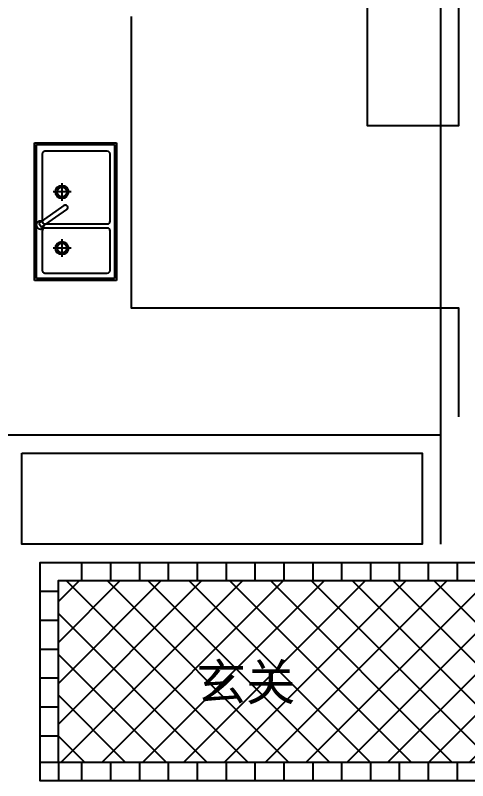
# Model space of a CAD drawing. Extents: x 3694 to 117786, y 20013 to 108631.
# Drawn here: x 78374 to 80860, y 34521 to 38728 of the extents above; entities that cross this region are included whole.
import ezdxf

# ---------------------------------------------------------------- set-up
doc = ezdxf.new("R2010")
doc.units = 0
doc.header["$LTSCALE"] = 1000
doc.header["$MEASUREMENT"] = 0
doc.linetypes.add('ACAD_ISO04W100', pattern=[30, 24, -3, 0, -3])
for name, color, linetype in [('DOTE', 1, 'ACAD_ISO04W100'), ('PUB_TEXT', 7, 'Continuous'), ('家具', 253, 'Continuous'), ('铺地', 251, 'Continuous')]:
    doc.layers.add(name, color=color, linetype=linetype)
doc.styles.get("Standard").update_dxf_attribs({"font": 'gbenor.shx', "bigfont": 'gbcbig.shx'})

# ---------------------------------------------------------------- blocks, each defined once
blk = doc.blocks.new('A$C6B9C31F9')
at = {"layer": '家具'}
for p, q in [((0, 0), (0, 450)), ((0, 450), (757, 450)), ((757, 450), (757, 0)), ((757, 0), (0, 0))]:
    blk.add_line(p, q, dxfattribs=at)
at = {"layer": '家具', "color": 251}
for p, q in [((10, 10), (10, 440)), ((10, 440), (747, 440)), ((315, 426.6), (293.3, 411.4)), ((411.8, 288.3), (315, 426.6)), ((747, 440), (747, 10)), ((40.7, 393.4), (40.7, 50.3)), ((273, 408.4), (55.7, 408.4)), ((288, 50.3), (288, 393.4)), ((293.3, 411.4), (390, 273.1)), ((310.5, 393.4), (310.5, 50.3)), ((694.6, 408.4), (325.5, 408.4)), ((709.6, 50.3), (709.6, 393.4)), ((177.7, 248.1), (177.7, 348.3)), ((486.1, 248.1), (486.1, 348.3)), ((225.9, 299.6), (129.9, 299.6)), ((534.3, 299.6), (438.3, 299.6)), ((747, 10), (10, 10)), ((55.7, 35.3), (273, 35.3)), ((325.5, 35.3), (694.6, 35.3))]:
    blk.add_line(p, q, dxfattribs=at)
for centre, radius in [((177.7, 299.6), 36.1), ((177.7, 299.6), 27.1), ((486.1, 299.6), 36.1), ((486.1, 299.6), 27.1)]:
    blk.add_circle(centre, radius, dxfattribs=at)
for centre, radius, start, end in [((304.2, 419), 21.7, 342.6068, 267.3353), ((55.7, 393.4), 15, 90, 180), ((273, 393.4), 15, 0, 90), ((325.5, 393.4), 15, 90, 180), ((694.6, 393.4), 15, 0, 90), ((400.9, 280.7), 13.3, 214.971, 34.971), ((55.7, 50.3), 15, 180, 270), ((273, 50.3), 15, 270, 0), ((325.5, 50.3), 15, 180, 270), ((694.6, 50.3), 15, 270, 0)]:
    blk.add_arc(centre, radius, start, end, dxfattribs=at)

msp = doc.modelspace()

# ---------------------------------------------------------------- hatches: boundary and pattern name
at = {"layer": '铺地'}
h = msp.add_hatch(dxfattribs=at)
h.set_pattern_fill('ANSI37', color=256, scale=100, style=0)
h.set_pattern_definition([(45, (0, 0), (-112.2532, 112.2532), []), (135, (0, 0), (-112.2532, -112.2532), [])])
h.paths.add_polyline_path([(73410.2, 35620.8), (66660.2, 35620.8), (66660.2, 34620.8), (73410.2, 34620.8)])
h.paths.add_polyline_path([(78010.2, 36120.8), (74010.2, 36120.8), (74010.2, 34620.8), (78010.2, 34620.8)])
h.paths.add_polyline_path([(85360.2, 35620.8), (78610.2, 35620.8), (78610.2, 34620.8), (85360.2, 34620.8)])
h.paths.add_polyline_path([(85360.2, 37220.8), (84710.2, 37220.8), (84710.2, 36020.8), (85360.2, 36020.8)])
h.paths.add_polyline_path([(67310.2, 37220.8), (66660.2, 37220.8), (66660.2, 36020.8), (67310.2, 36020.8)])

# ---------------------------------------------------------------- linework, layer by layer
at = {"layer": 'DOTE'}
for p, q in [((80710.2, 45047.8), (80710.2, 35820.8)), ((80710.2, 36420.8), (76010.2, 36420.8))]:
    msp.add_line(p, q, dxfattribs=at)
at = {"layer": '家具'}
for points in [[(80810.2, 39256.1), (80810.2, 38120.8), (80310.2, 38120.8), (80310.2, 39256.1)], [(79010.6, 38721.2), (79010.3, 37120.8), (80810.2, 37120.8), (80810.2, 36520.8)]]:
    msp.add_lwpolyline(points, dxfattribs=at)
msp.add_lwpolyline([(78410.2, 36320.8), (80610.2, 36320.8), (80610.2, 35820.8), (78410.2, 35820.8)], close=True, dxfattribs=at)
at = {"layer": '铺地'}
for p, q in [((78740, 35620.8), (78740, 35720.8)), ((78898.8, 35620.8), (78898.8, 35720.8)), ((79057.5, 35620.8), (79057.5, 35720.8)), ((79216.2, 35620.8), (79216.2, 35720.8)), ((79375, 35620.8), (79375, 35720.8)), ((79533.8, 35620.8), (79533.8, 35720.8)), ((79692.5, 35620.8), (79692.5, 35720.8)), ((79851.2, 35620.8), (79851.2, 35720.8)), ((80010, 35620.8), (80010, 35720.8)), ((80168.8, 35620.8), (80168.8, 35720.8)), ((80327.5, 35620.8), (80327.5, 35720.8)), ((80486.2, 35620.8), (80486.2, 35720.8)), ((80645, 35620.8), (80645, 35720.8)), ((80803.8, 35620.8), (80803.8, 35720.8)), ((78610.2, 35560), (78510.2, 35560)), ((78610.2, 35401.2), (78510.2, 35401.2)), ((78610.2, 35242.5), (78510.2, 35242.5)), ((78610.2, 35083.7), (78510.2, 35083.7)), ((78610.2, 34925), (78510.2, 34925)), ((78610.2, 34766.2), (78510.2, 34766.2)), ((78740, 34520.8), (78740, 34620.8)), ((78898.8, 34520.8), (78898.8, 34620.8)), ((79057.5, 34520.8), (79057.5, 34620.8)), ((79216.2, 34520.8), (79216.2, 34620.8)), ((79375, 34520.8), (79375, 34620.8)), ((79533.8, 34520.8), (79533.8, 34620.8)), ((79692.5, 34520.8), (79692.5, 34620.8)), ((79851.2, 34520.8), (79851.2, 34620.8)), ((80010, 34520.8), (80010, 34620.8)), ((80168.8, 34520.8), (80168.8, 34620.8)), ((80327.5, 34520.8), (80327.5, 34620.8)), ((80486.2, 34520.8), (80486.2, 34620.8)), ((80645, 34520.8), (80645, 34620.8)), ((80803.8, 34520.8), (80803.8, 34620.8))]:
    msp.add_line(p, q, dxfattribs=at)
for points in [[(85460.2, 34520.8), (78510.2, 34520.8), (78510.2, 35720.8), (85460.2, 35720.8)], [(85360.2, 34620.8), (78610.2, 34620.8), (78610.2, 35620.8), (85360.2, 35620.8)]]:
    msp.add_lwpolyline(points, close=True, dxfattribs=at)
for points in [[(78610.2, 34620.8), (78510.2, 34620.8)], [(78610.2, 34620.8), (78610.2, 34520.8)]]:
    msp.add_lwpolyline(points, dxfattribs=at)

# ---------------------------------------------------------------- block references
at = {"layer": '家具', "rotation": 90}
msp.add_blockref('A$C6B9C31F9', (78929.4, 37270.9, 0), dxfattribs=at)

# ---------------------------------------------------------------- texts
at = {"layer": 'PUB_TEXT', "insert": (79913.4, 35162.2, 0), "char_height": 200, "width": 4105.676, "attachment_point": 3}
msp.add_mtext('{\\fSimSun|b0|i0|c134|p2;玄关}', dxfattribs=at)
msp.add_mtext('{\\fSimSun|b0|i0|c134|p2;玄关}', dxfattribs=at)
msp.add_mtext('{\\fSimSun|b0|i0|c134|p2;玄关}', dxfattribs=at)

doc.saveas('drawing.dxf')
